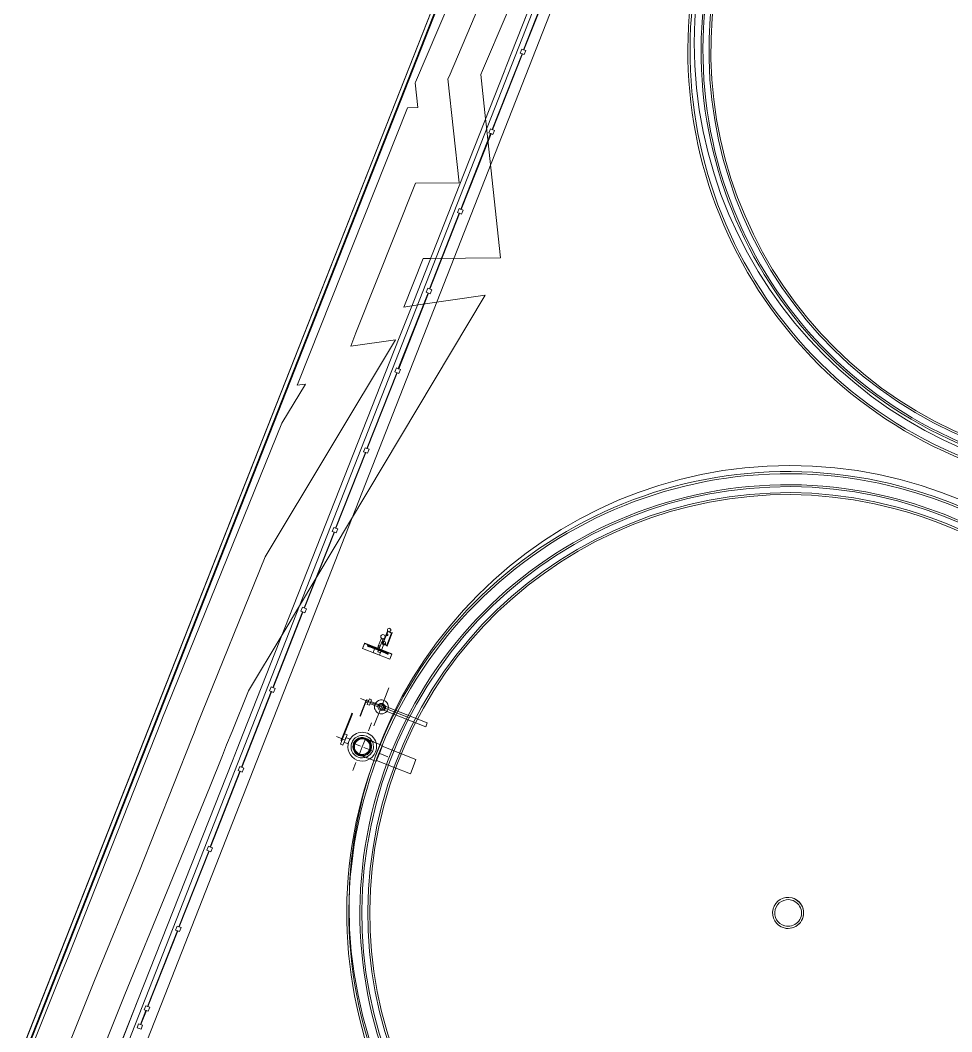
# Model space of a CAD drawing. Header units: metres. Extents: x -207 to 246, y -187 to 169.
# Drawn here: x -46.88 to -36, y -17.58 to -5.77 of the extents above; entities that cross this region are included whole.
import ezdxf

# ---------------------------------------------------------------- set-up
doc = ezdxf.new("R2010")
doc.units = ezdxf.units.M
doc.linetypes.add('Dash', pattern=[0.006, 0.003, -0.003])
for name, color, linetype, lineweight in [('A-GLAZ-CWMG', 7, 'Continuous', 9), ('C-TOPO', 7, 'Continuous', 9), ('C-TOPO-MAJR', 7, 'Continuous', 35), ('C-TOPO-MINR', 7, 'Continuous', 9), ('CERCO INTERIOR', 7, 'Continuous', 9), ('EQUIPOS PIS', 7, 'Continuous', 9), ('P-SANR-FIXT', 7, 'Continuous', 9), ('P-SANR-FIXT-HDLN', 7, 'Dash', 9), ('solera', 7, 'Continuous', 35)]:
    doc.layers.add(name, color=color, linetype=linetype, lineweight=lineweight)
doc.layers.add('PR10-ARQ-PL-001-Emplazamiento-C-1_dwg', color=7, linetype='Continuous', lineweight=9, true_color=0x767676)

# ---------------------------------------------------------------- blocks, each defined once
blk = doc.blocks.new('M_Estanque-Terraza - M_Estanque-Terraza-2331352-PLANTA SUPERFICIES')
at = {"layer": 'P-SANR-FIXT'}
for radius, start, end in [(5.152, 0, 180), (5.152, 0, 180), (5.127, 360, 180), (5.127, 360, 180), (4.998, 360, 180), (4.976, 360, 180), (4.906, 0, 180), (4.883, 0, 180), (0.181, 360, 180), (0.181, 0, 180), (0.156, 0, 180), (0.156, 0, 180), (4.906, 180, 0), (4.883, 180, 0), (5.152, 223.8638, 0), (5.152, 223.8638, 0), (5.127, 223.8805, 0), (5.127, 223.8805, 0), (4.998, 223.9693, 0), (4.976, 223.9856, 360), (0.181, 180, 360), (0.181, 180, 0), (0.156, 180, 0), (0.156, 180, 0)]:
    blk.add_arc((0, 0), radius, start, end, dxfattribs=at)
blk = doc.blocks.new('Circular Mullion - 5mm-2127248-PLANTA SUPERFICIES')
at = {"layer": 'A-GLAZ-CWMG'}
for p, q in [((-107.648, -45.397), (-107.997, -46.28)), ((-107.646, -45.398), (-107.995, -46.281)), ((-107.995, -46.281), (-107.646, -45.398)), ((-107.993, -46.282), (-107.643, -45.399)), ((-107.646, -45.398), (-107.648, -45.397)), ((-107.643, -45.399), (-107.646, -45.398)), ((-107.997, -46.28), (-107.995, -46.281)), ((-107.995, -46.281), (-107.993, -46.282))]:
    blk.add_line(p, q, dxfattribs=at)
blk = doc.blocks.new('Circular Mullion - 5mm-2146325-PLANTA SUPERFICIES')
at = {"layer": 'A-GLAZ-CWMG'}
for p, q in [((-45.412, -17.328), (-45.477, -17.492)), ((-45.474, -17.493), (-45.41, -17.329)), ((-45.41, -17.329), (-45.474, -17.493)), ((-45.472, -17.494), (-45.407, -17.33)), ((-45.41, -17.329), (-45.412, -17.328)), ((-45.407, -17.33), (-45.41, -17.329)), ((-45.477, -17.492), (-45.474, -17.493)), ((-45.474, -17.493), (-45.472, -17.494))]:
    blk.add_line(p, q, dxfattribs=at)
blk = doc.blocks.new('Rectangular Mullion - 50 x 50 mm-2128568-PLANTA SUPERFICIES')
at = {"layer": 'A-GLAZ-CWMG'}
for p, q in [((0.025, 0.025), (-0.025, 0.025)), ((-0.025, 0.025), (-0.025, -0.025)), ((0.025, -0.025), (0.025, 0.025)), ((-0.025, -0.025), (0.025, -0.025))]:
    blk.add_line(p, q, dxfattribs=at)
blk = doc.blocks.new('Rectangular Mullion - 50 x 50 mm-2128569-PLANTA SUPERFICIES')
at = {"layer": 'A-GLAZ-CWMG'}
for p, q in [((-0.025, -0.025), (-0.025, 0.025)), ((-0.025, 0.025), (0.025, 0.025)), ((0.025, 0.025), (0.025, -0.025)), ((0.025, -0.025), (-0.025, -0.025))]:
    blk.add_line(p, q, dxfattribs=at)
blk = doc.blocks.new('Quad Corner Mullion - 50x50 mm-2128572-PLANTA SUPERFICIES')
at = {"layer": 'A-GLAZ-CWMG'}
for p, q in [((0.025, 0.025), (-0.025, 0.025)), ((-0.025, 0.025), (-0.025, -0.025)), ((0.025, -0.025), (0.025, 0.025)), ((-0.025, -0.025), (0.025, -0.025))]:
    blk.add_line(p, q, dxfattribs=at)
blk = doc.blocks.new('Quad Corner Mullion - 50x50 mm-2128573-PLANTA SUPERFICIES')
at = {"layer": 'A-GLAZ-CWMG'}
for p, q in [((-0.025, -0.025), (-0.025, 0.025)), ((-0.025, 0.025), (0.025, 0.025)), ((0.025, 0.025), (0.025, -0.025)), ((0.025, -0.025), (-0.025, -0.025))]:
    blk.add_line(p, q, dxfattribs=at)
blk = doc.blocks.new('M_Tuberia Alimentación-01 - M_Tuberia Alimentación-01-2152466-PLANTA SUPERFICIES')
at = {"layer": 'P-SANR-FIXT'}
for p, q in [((-0.248, 0.32), (-0.255, 0.32)), ((-0.255, 0.32), (-0.255, 0.296)), ((-0.255, 0.012), (-0.255, 0.317)), ((-0.248, 0.317), (-0.255, 0.317)), ((-0.255, 0.296), (-0.255, -0.02)), ((-0.248, 0.296), (-0.248, 0.32)), ((-0.248, 0.317), (-0.248, 0.012)), ((-0.248, -0.02), (-0.248, 0.296)), ((-0.255, 0.012), (-0.255, -0.025)), ((-0.255, 0.012), (-0.248, 0.012)), ((-0.216, 0.065), (-0.248, 0.065)), ((-0.248, 0), (-0.248, 0.065)), ((-0.248, -0.025), (-0.248, 0.012)), ((-0.248, -0.065), (-0.248, 0)), ((-0.216, 0.065), (-0.216, 0)), ((-0.168, 0.03), (-0.216, 0.03)), ((-0.216, 0), (-0.216, 0.03)), ((-0.216, 0), (-0.216, -0.065)), ((-0.168, 0.03), (-0.168, 0)), ((-0.168, 0), (-0.168, -0.03)), ((0.215, 0.1), (0.106, 0.1)), ((0.215, 0), (0.215, 0.1)), ((0.639, 0.09), (0.215, 0.09)), ((0.215, 0), (0.215, 0.09)), ((0.215, -0.1), (0.215, 0)), ((0.215, -0.09), (0.215, 0)), ((0.639, 0.09), (0.639, 0)), ((0.639, 0), (0.639, -0.09)), ((-0.255, -0.02), (-0.248, -0.02)), ((-0.255, -0.025), (-0.248, -0.025)), ((-0.248, -0.065), (-0.216, -0.065)), ((-0.216, -0.03), (-0.216, 0)), ((-0.216, -0.03), (-0.168, -0.03)), ((0.106, -0.1), (0.215, -0.1)), ((0.215, -0.09), (0.639, -0.09))]:
    blk.add_line(p, q, dxfattribs=at)
at = {"layer": 'P-SANR-FIXT', "flags": 128}
for points in [[(0.106, 0.1), (0.102, 0.1), (0.097, 0.1), (0.093, 0.1), (0.089, 0.1), (0.085, 0.1), (0.081, 0.1), (0.077, 0.1), (0.073, 0.1), (0.069, 0.1), (0.065, 0.1), (0.061, 0.1), (0.057, 0.1), (0.053, 0.1), (0.05, 0.1), (0.046, 0.1), (0.043, 0.1), (0.039, 0.1), (0.036, 0.1), (0.033, 0.1), (0.03, 0.1), (0.027, 0.1), (0.024, 0.1), (0.022, 0.1), (0.019, 0.1), (0.017, 0.1), (0.015, 0.1), (0.012, 0.1), (0.011, 0.1), (0.009, 0.1), (0.007, 0.1), (0.006, 0.1), (0.004, 0.1), (0.003, 0.1), (0.002, 0.1), (0.002, 0.1), (0.001, 0.1), (0, 0.1), (0, 0.1), (0, 0.1)], [(0, -0.1), (0, -0.1), (0, -0.1), (0.001, -0.1), (0.001, -0.1), (0.002, -0.1), (0.003, -0.1), (0.004, -0.1), (0.005, -0.1), (0.007, -0.1), (0.008, -0.1), (0.01, -0.1), (0.012, -0.1), (0.014, -0.1), (0.016, -0.1), (0.018, -0.1), (0.021, -0.1), (0.024, -0.1), (0.026, -0.1), (0.029, -0.1), (0.032, -0.1), (0.035, -0.1), (0.038, -0.1), (0.042, -0.1), (0.045, -0.1), (0.049, -0.1), (0.052, -0.1), (0.056, -0.1), (0.06, -0.1), (0.064, -0.1), (0.068, -0.1), (0.071, -0.1), (0.076, -0.1), (0.08, -0.1), (0.084, -0.1), (0.088, -0.1), (0.092, -0.1), (0.096, -0.1), (0.101, -0.1), (0.105, -0.1), (0.106, -0.1)]]:
    blk.add_lwpolyline(points, dxfattribs=at)
at = {"layer": 'P-SANR-FIXT'}
for radius, start, end in [(0.168, 360, 180), (0.168, 360, 180), (0.168, 360, 180), (0.168, 360, 180), (0.168, 360, 180), (0.168, 360, 180), (0.131, 0, 180), (0.131, 360, 180), (0.131, 360, 180), (0.131, 360, 180), (0.168, 180, 360), (0.168, 180, 360), (0.168, 180, 360), (0.168, 180, 360), (0.168, 180, 360), (0.168, 180, 360), (0.131, 180, 0), (0.131, 180, 360), (0.131, 180, 360), (0.131, 180, 360), (0.109, 360, 180), (0.109, 360, 180), (0.109, 360, 180), (0.109, 360, 180), (0.109, 180, 360), (0.109, 180, 360), (0.109, 180, 360), (0.109, 180, 360), (0.1, 0, 180), (0.1, 180, 0), (0.091, 0, 180), (0.091, 0, 180), (0.091, 0, 180), (0.091, 0, 180), (0.091, 180, 0), (0.091, 180, 0), (0.091, 180, 0), (0.091, 180, 0)]:
    blk.add_arc((0, 0), radius, start, end, dxfattribs=at)
at = {"layer": 'P-SANR-FIXT-HDLN'}
for p, q in [((0, 0), (0, 0.301)), ((-0.322, 0), (0, 0)), ((0.322, 0), (0, 0)), ((0, 0), (0, -0.301))]:
    blk.add_line(p, q, dxfattribs=at)
blk = doc.blocks.new('M_Tuberia Alimentación-02 - M_Tuberia Alimentación-02-2167664-PLANTA SUPERFICIES')
at = {"layer": 'P-SANR-FIXT'}
for p, q in [((0, 0), (0, 0.239)), ((-0.262, 0), (0.341, 0)), ((-0.19, 0.014), (-0.193, 0.014)), ((-0.193, 0.014), (-0.193, 0)), ((-0.193, 0.006), (-0.193, -0.183)), ((-0.19, 0.006), (-0.193, 0.006)), ((-0.19, 0), (-0.19, 0.014)), ((-0.165, 0.014), (-0.19, 0.014)), ((-0.19, 0.014), (-0.19, 0)), ((-0.19, -0.183), (-0.19, 0.006)), ((-0.19, 0), (-0.19, -0.014)), ((-0.138, 0.034), (-0.165, 0.034)), ((-0.165, 0), (-0.165, 0.034)), ((-0.165, 0), (-0.165, 0.014)), ((-0.165, -0.014), (-0.165, 0)), ((-0.165, -0.034), (-0.165, 0)), ((-0.138, 0), (-0.138, 0.034)), ((-0.041, 0.014), (-0.138, 0.014)), ((-0.138, 0), (-0.138, 0.014)), ((-0.138, -0.034), (-0.138, 0)), ((-0.138, -0.014), (-0.138, 0)), ((-0.041, 0), (-0.041, 0.014)), ((-0.041, -0.014), (-0.041, 0)), ((0, 0), (0, -0.239)), ((0.047, 0.026), (0.042, 0.026)), ((0.047, 0), (0.047, 0.026)), ((0.566, 0.025), (0.047, 0.025)), ((0.047, 0), (0.047, 0.025)), ((0.047, -0.026), (0.047, 0)), ((0.047, -0.025), (0.047, 0)), ((0.566, 0), (0.566, 0.025)), ((0.566, -0.025), (0.566, 0)), ((-0.193, -0.186), (-0.193, 0)), ((-0.19, 0), (-0.193, 0)), ((-0.19, 0), (-0.19, -0.186)), ((-0.19, -0.014), (-0.165, -0.014)), ((-0.165, -0.034), (-0.138, -0.034)), ((-0.138, -0.014), (-0.041, -0.014)), ((0.042, -0.026), (0.047, -0.026)), ((0.047, -0.025), (0.566, -0.025)), ((-0.193, -0.183), (-0.193, -0.19)), ((-0.19, -0.183), (-0.193, -0.183)), ((-0.193, -0.186), (-0.193, -0.19)), ((-0.193, -0.19), (-0.19, -0.19)), ((-0.19, -0.19), (-0.19, -0.183)), ((-0.19, -0.19), (-0.19, -0.186))]:
    blk.add_line(p, q, dxfattribs=at)
at = {"layer": 'P-SANR-FIXT', "flags": 128}
for points in [[(0.042, 0.026), (0.04, 0.026), (0.039, 0.026), (0.037, 0.026), (0.035, 0.026), (0.034, 0.026), (0.032, 0.026), (0.03, 0.026), (0.029, 0.026), (0.027, 0.026), (0.026, 0.026), (0.024, 0.026), (0.023, 0.026), (0.021, 0.026), (0.02, 0.026), (0.018, 0.026), (0.017, 0.026), (0.016, 0.026), (0.014, 0.026), (0.013, 0.026), (0.012, 0.026), (0.011, 0.026), (0.01, 0.026), (0.009, 0.026), (0.008, 0.026), (0.007, 0.026), (0.006, 0.026), (0.005, 0.026), (0.004, 0.026), (0.004, 0.026), (0.003, 0.026), (0.002, 0.026), (0.002, 0.026), (0.001, 0.026), (0.001, 0.026), (0.001, 0.026), (0, 0.026), (0, 0.026), (0, 0.026), (0, 0.026)], [(0, -0.026), (0, -0.026), (0, -0.026), (0, -0.026), (0.001, -0.026), (0.001, -0.026), (0.001, -0.026), (0.002, -0.026), (0.002, -0.026), (0.003, -0.026), (0.003, -0.026), (0.004, -0.026), (0.005, -0.026), (0.006, -0.026), (0.006, -0.026), (0.007, -0.026), (0.008, -0.026), (0.009, -0.026), (0.01, -0.026), (0.012, -0.026), (0.013, -0.026), (0.014, -0.026), (0.015, -0.026), (0.017, -0.026), (0.018, -0.026), (0.019, -0.026), (0.021, -0.026), (0.022, -0.026), (0.024, -0.026), (0.025, -0.026), (0.027, -0.026), (0.028, -0.026), (0.03, -0.026), (0.032, -0.026), (0.033, -0.026), (0.035, -0.026), (0.037, -0.026), (0.038, -0.026), (0.04, -0.026), (0.042, -0.026), (0.042, -0.026)]]:
    blk.add_lwpolyline(points, dxfattribs=at)
at = {"layer": 'P-SANR-FIXT'}
for radius, start, end in [(0.0814, 360, 180), (0.0814, 360, 180), (0.0814, 360, 180), (0.0814, 360, 180), (0.0814, 180, 360), (0.0814, 180, 360), (0.0814, 180, 360), (0.0814, 180, 360), (0.0411, 0, 180), (0.0411, 360, 180), (0.0411, 360, 180), (0.0411, 360, 180), (0.0411, 360, 180), (0.0411, 360, 180), (0.0411, 180, 0), (0.0411, 180, 360), (0.0411, 180, 360), (0.0411, 180, 360), (0.0411, 180, 360), (0.0411, 180, 360), (0.0264, 0, 180), (0.025, 0, 180), (0.025, 360, 180), (0.025, 180, 0), (0.025, 180, 360), (0.0264, 180, 360)]:
    blk.add_arc((0, 0), radius, start, end, dxfattribs=at)
blk = doc.blocks.new('M_Tuberia Control-01 - M_Tuberia Control-01-2163993-PLANTA SUPERFICIES')
at = {"layer": 'P-SANR-FIXT'}
for p, q in [((0.153, 0.171), (0.148, 0.171)), ((0.148, 0.171), (0.214, 0.171)), ((0.148, 0.171), (0.148, -0.171)), ((0.148, 0.171), (0.148, -0.171)), ((0.214, 0.171), (0.153, 0.171)), ((0.153, 0.171), (0.153, -0.171)), ((0.153, 0.171), (0.153, -0.171)), ((0.157, 0.122), (0.157, -0.123)), ((0.167, -0.123), (0.167, 0.122)), ((0.214, -0.171), (0.214, 0.171)), ((0.214, 0.171), (0.214, -0.171)), ((0.084, 0.084), (-0.084, 0.084)), ((-0.084, 0.084), (0.084, 0.084)), ((-0.084, 0.084), (-0.084, 0.078)), ((-0.084, 0.084), (-0.084, 0.078)), ((0.084, 0.078), (-0.084, 0.078)), ((-0.084, 0.078), (0.084, 0.078)), ((-0.079, 0.078), (0.079, 0.078)), ((0.079, 0.078), (-0.079, 0.078)), ((-0.079, 0.025), (-0.079, 0.078)), ((-0.079, 0.078), (-0.079, 0.025)), ((-0.079, 0.025), (0.079, 0.025)), ((0.079, 0.025), (-0.079, 0.025)), ((-0.077, 0.078), (-0.077, 0.029)), ((-0.077, 0.029), (-0.077, 0.078)), ((0.077, 0.078), (-0.077, 0.078)), ((-0.077, 0.078), (0.077, 0.078)), ((-0.077, 0.029), (0.077, 0.029)), ((0.077, 0.029), (-0.077, 0.029)), ((0.124, 0.01), (0.023, 0.01)), ((0.124, 0.01), (0.023, 0.01)), ((0.184, 0.042), (0.065, 0.042)), ((0.065, 0.042), (0.184, 0.042)), ((0.065, 0.042), (0.065, 0.01)), ((0.065, 0.042), (0.065, 0.01)), ((0.184, 0.01), (0.065, 0.01)), ((0.065, 0.01), (0.184, 0.01)), ((0.077, 0.029), (0.077, 0.078)), ((0.077, 0.029), (0.077, 0.078)), ((0.079, 0.078), (0.079, 0.025)), ((0.079, 0.078), (0.079, 0.025)), ((0.084, 0.078), (0.084, 0.084)), ((0.084, 0.084), (0.084, 0.078)), ((0.148, 0.011), (0.124, 0.011)), ((0.124, 0.011), (0.124, 0.01)), ((0.214, 0.042), (0.148, 0.042)), ((0.148, 0.042), (0.214, 0.042)), ((0.148, 0.042), (0.148, -0.04)), ((0.148, 0.042), (0.148, -0.04)), ((0.148, 0.001), (0.148, 0.011)), ((0.148, -0.009), (0.148, 0.001)), ((0.157, 0.099), (0.157, -0.099)), ((0.168, -0.099), (0.168, 0.099)), ((0.184, 0.01), (0.184, 0.042)), ((0.184, 0.042), (0.184, 0.01)), ((0.214, -0.04), (0.214, 0.042)), ((0.214, 0.042), (0.214, -0.04)), ((0.023, -0.01), (0.124, -0.01)), ((0.023, -0.01), (0.124, -0.01)), ((0.129, -0.009), (0.148, -0.009)), ((0.214, -0.04), (0.148, -0.04)), ((0.148, -0.04), (0.214, -0.04)), ((0.214, -0.171), (0.148, -0.171)), ((0.148, -0.171), (0.153, -0.171)), ((0.153, -0.171), (0.214, -0.171))]:
    blk.add_line(p, q, dxfattribs=at)
at = {"layer": 'P-SANR-FIXT', "flags": 128}
for points in [[(0.157, 0.124), (0.157, 0.124), (0.157, 0.124), (0.157, 0.124), (0.157, 0.124), (0.157, 0.124), (0.157, 0.123), (0.157, 0.123), (0.157, 0.123), (0.157, 0.122), (0.157, 0.122), (0.157, 0.122), (0.157, 0.121), (0.157, 0.121), (0.157, 0.12), (0.157, 0.12), (0.157, 0.119), (0.157, 0.118), (0.157, 0.118), (0.157, 0.117), (0.157, 0.116), (0.157, 0.116), (0.157, 0.115), (0.157, 0.114), (0.157, 0.113), (0.157, 0.113), (0.157, 0.112), (0.157, 0.111), (0.157, 0.11), (0.157, 0.109), (0.157, 0.108), (0.157, 0.107), (0.157, 0.106), (0.157, 0.105), (0.157, 0.104), (0.157, 0.103), (0.157, 0.102), (0.157, 0.101), (0.157, 0.1), (0.157, 0.099), (0.157, 0.099)], [(0.168, 0.099), (0.168, 0.1), (0.168, 0.101), (0.168, 0.102), (0.168, 0.103), (0.168, 0.104), (0.168, 0.105), (0.168, 0.106), (0.168, 0.107), (0.168, 0.108), (0.168, 0.109), (0.168, 0.11), (0.168, 0.111), (0.168, 0.111), (0.168, 0.112), (0.168, 0.113), (0.168, 0.114), (0.168, 0.115), (0.168, 0.115), (0.168, 0.116), (0.168, 0.117), (0.168, 0.118), (0.168, 0.118), (0.168, 0.119), (0.168, 0.119), (0.168, 0.12), (0.168, 0.121), (0.168, 0.121), (0.168, 0.122), (0.168, 0.122), (0.168, 0.122), (0.168, 0.123), (0.168, 0.123), (0.168, 0.123), (0.168, 0.123), (0.168, 0.124), (0.168, 0.124), (0.168, 0.124), (0.168, 0.124), (0.168, 0.124)], [(0.157, -0.099), (0.157, -0.1), (0.157, -0.101), (0.157, -0.102), (0.157, -0.103), (0.157, -0.104), (0.157, -0.105), (0.157, -0.106), (0.157, -0.107), (0.157, -0.108), (0.157, -0.109), (0.157, -0.11), (0.157, -0.111), (0.157, -0.112), (0.157, -0.113), (0.157, -0.113), (0.157, -0.114), (0.157, -0.115), (0.157, -0.116), (0.157, -0.116), (0.157, -0.117), (0.157, -0.118), (0.157, -0.119), (0.157, -0.119), (0.157, -0.12), (0.157, -0.12), (0.157, -0.121), (0.157, -0.121), (0.157, -0.122), (0.157, -0.122), (0.157, -0.123), (0.157, -0.123), (0.157, -0.123), (0.157, -0.123), (0.157, -0.124), (0.157, -0.124), (0.157, -0.124), (0.157, -0.124), (0.157, -0.124), (0.157, -0.124)], [(0.168, -0.124), (0.168, -0.124), (0.168, -0.124), (0.168, -0.124), (0.168, -0.124), (0.168, -0.124), (0.168, -0.124), (0.168, -0.123), (0.168, -0.123), (0.168, -0.123), (0.168, -0.122), (0.168, -0.122), (0.168, -0.121), (0.168, -0.121), (0.168, -0.12), (0.168, -0.12), (0.168, -0.119), (0.168, -0.119), (0.168, -0.118), (0.168, -0.117), (0.168, -0.117), (0.168, -0.116), (0.168, -0.115), (0.168, -0.114), (0.168, -0.114), (0.168, -0.113), (0.168, -0.112), (0.168, -0.111), (0.168, -0.11), (0.168, -0.109), (0.168, -0.108), (0.168, -0.107), (0.168, -0.106), (0.168, -0.105), (0.168, -0.105), (0.168, -0.104), (0.168, -0.103), (0.168, -0.102), (0.168, -0.101), (0.168, -0.1), (0.168, -0.099)]]:
    blk.add_lwpolyline(points, dxfattribs=at)
at = {"layer": 'P-SANR-FIXT'}
for centre, radius, start, end in [((0.163, 0.124), 0.00518, 90, 270), ((0.163, 0.124), 0.00518, 270, 90), ((-0.099, 0.038), 0.02, 360, 180), ((-0.099, 0.038), 0.02, 0, 180), ((-0.099, 0.038), 0.02, 180, 360), ((-0.099, 0.038), 0.02, 180, 360), ((-0.039, 0.038), 0.0075, 0, 180), ((-0.039, 0.038), 0.0075, 0, 180), ((-0.039, 0.038), 0.0075, 180, 360), ((-0.039, 0.038), 0.0075, 180, 0), ((0, 0), 0.025, 0, 180), ((0, 0), 0.025, 0, 180), ((0, 0), 0.025, 180, 360), ((0, 0), 0.025, 180, 0), ((0.065, 0.038), 0.02, 0, 180), ((0.065, 0.038), 0.02, 0, 180), ((0.065, 0.038), 0.02, 180, 360), ((0.065, 0.038), 0.02, 180, 0), ((0.124, 0), 0.01, 0, 180), ((0.124, 0), 0.01, 0, 180), ((0.124, 0), 0.01, 180, 360), ((0.124, 0), 0.01, 180, 0), ((0.163, -0.124), 0.00518, 90, 270), ((0.163, -0.124), 0.00518, 270, 90)]:
    blk.add_arc(centre, radius, start, end, dxfattribs=at)
for points, knots in [([(0.163, 0.119), (0.162, 0.119), (0.162, 0.119), (0.161, 0.119), (0.161, 0.119), (0.16, 0.119), (0.16, 0.12), (0.159, 0.12), (0.159, 0.12), (0.159, 0.12), (0.159, 0.121), (0.158, 0.121), (0.158, 0.121), (0.158, 0.121), (0.158, 0.121), (0.158, 0.122), (0.158, 0.122), (0.158, 0.122), (0.158, 0.122), (0.158, 0.122), (0.158, 0.122), (0.158, 0.122), (0.158, 0.123), (0.158, 0.122), (0.158, 0.122), (0.158, 0.122), (0.158, 0.122), (0.158, 0.122), (0.158, 0.122), (0.158, 0.122), (0.158, 0.121), (0.158, 0.121), (0.158, 0.121), (0.158, 0.121), (0.159, 0.121), (0.159, 0.12), (0.159, 0.12), (0.159, 0.12), (0.16, 0.12), (0.16, 0.119), (0.161, 0.119), (0.161, 0.119), (0.162, 0.119), (0.162, 0.119), (0.163, 0.119)], [0, 0, 0, 0, 0.055556, 0.083333, 0.111111, 0.138889, 0.166667, 0.194444, 0.222222, 0.25, 0.277778, 0.305556, 0.319444, 0.333333, 0.347222, 0.361111, 0.388889, 0.416667, 0.430556, 0.444444, 0.458333, 0.472222, 0.5, 0.527778, 0.541667, 0.555556, 0.569444, 0.583333, 0.611111, 0.638889, 0.652778, 0.666667, 0.680556, 0.694444, 0.722222, 0.75, 0.777778, 0.805556, 0.833333, 0.861111, 0.888889, 0.916667, 0.944444, 1, 1, 1, 1]), ([(0.163, 0.119), (0.163, 0.119), (0.163, 0.119), (0.164, 0.119), (0.164, 0.119), (0.165, 0.119), (0.165, 0.12), (0.166, 0.12), (0.166, 0.12), (0.166, 0.12), (0.166, 0.121), (0.167, 0.121), (0.167, 0.121), (0.167, 0.121), (0.167, 0.121), (0.167, 0.122), (0.167, 0.122), (0.167, 0.122), (0.167, 0.122), (0.167, 0.122), (0.167, 0.122), (0.167, 0.122), (0.167, 0.123), (0.167, 0.122), (0.167, 0.122), (0.167, 0.122), (0.167, 0.122), (0.167, 0.122), (0.167, 0.122), (0.167, 0.122), (0.167, 0.121), (0.167, 0.121), (0.167, 0.121), (0.167, 0.121), (0.166, 0.121), (0.166, 0.12), (0.166, 0.12), (0.166, 0.12), (0.165, 0.12), (0.165, 0.119), (0.164, 0.119), (0.164, 0.119), (0.163, 0.119), (0.163, 0.119), (0.163, 0.119)], [0, 0, 0, 0, 0.055556, 0.083333, 0.111111, 0.138889, 0.166667, 0.194444, 0.222222, 0.25, 0.277778, 0.305556, 0.319444, 0.333333, 0.347222, 0.361111, 0.388889, 0.416667, 0.430556, 0.444444, 0.458333, 0.472222, 0.5, 0.527778, 0.541667, 0.555556, 0.569444, 0.583333, 0.611111, 0.638889, 0.652778, 0.666667, 0.680556, 0.694444, 0.722222, 0.75, 0.777778, 0.805556, 0.833333, 0.861111, 0.888889, 0.916667, 0.944444, 1, 1, 1, 1]), ([(0.025, 0), (0.025, 0.001), (0.025, 0.002), (0.025, 0.005), (0.024, 0.007), (0.023, 0.009), (0.023, 0.009), (0.023, 0.01), (0.023, 0.01), (0.023, 0.01), (0.023, 0.01)], [0, 0, 0, 0, 0.142857, 0.285714, 0.571429, 0.678571, 0.785714, 0.839286, 0.892857, 1, 1, 1, 1]), ([(0.023, 0.01), (0.023, 0.01), (0.023, 0.01), (0.023, 0.009), (0.024, 0.007), (0.025, 0.003), (0.025, 0.001), (0.025, 0)], [0, 0, 0, 0, 0.142857, 0.285714, 0.571429, 0.785714, 1, 1, 1, 1]), ([(0.025, 0), (0.025, 0.001), (0.025, 0.002), (0.025, 0.005), (0.024, 0.007), (0.023, 0.009), (0.023, 0.009), (0.023, 0.01), (0.023, 0.01), (0.023, 0.01), (0.023, 0.01)], [0, 0, 0, 0, 0.142857, 0.285714, 0.571429, 0.678571, 0.785714, 0.839286, 0.892857, 1, 1, 1, 1]), ([(0.023, 0.01), (0.023, 0.01), (0.023, 0.01), (0.023, 0.009), (0.024, 0.007), (0.025, 0.003), (0.025, 0.001), (0.025, 0)], [0, 0, 0, 0, 0.142857, 0.285714, 0.571429, 0.785714, 1, 1, 1, 1]), ([(0.025, 0), (0.025, -0.001), (0.025, -0.002), (0.025, -0.005), (0.024, -0.007), (0.023, -0.009), (0.023, -0.009), (0.023, -0.01), (0.023, -0.01), (0.023, -0.01), (0.023, -0.01)], [0, 0, 0, 0, 0.142857, 0.285714, 0.571429, 0.678571, 0.785714, 0.839286, 0.892857, 1, 1, 1, 1]), ([(0.023, -0.01), (0.023, -0.01), (0.023, -0.01), (0.023, -0.009), (0.024, -0.007), (0.025, -0.003), (0.025, -0.001), (0.025, 0)], [0, 0, 0, 0, 0.142857, 0.285714, 0.571429, 0.785714, 1, 1, 1, 1]), ([(0.025, 0), (0.025, -0.001), (0.025, -0.002), (0.025, -0.005), (0.024, -0.007), (0.023, -0.009), (0.023, -0.009), (0.023, -0.01), (0.023, -0.01), (0.023, -0.01), (0.023, -0.01)], [0, 0, 0, 0, 0.142857, 0.285714, 0.571429, 0.678571, 0.785714, 0.839286, 0.892857, 1, 1, 1, 1]), ([(0.023, -0.01), (0.023, -0.01), (0.023, -0.01), (0.023, -0.009), (0.024, -0.007), (0.025, -0.003), (0.025, -0.001), (0.025, 0)], [0, 0, 0, 0, 0.142857, 0.285714, 0.571429, 0.785714, 1, 1, 1, 1]), ([(0.114, 0), (0.114, 0), (0.114, 0.001), (0.115, 0.002), (0.115, 0.003), (0.115, 0.003), (0.115, 0.004), (0.115, 0.004), (0.116, 0.005), (0.116, 0.006), (0.116, 0.006), (0.117, 0.006), (0.117, 0.007), (0.117, 0.007), (0.118, 0.008), (0.119, 0.008), (0.119, 0.009), (0.12, 0.009), (0.121, 0.009), (0.122, 0.01), (0.124, 0.01), (0.124, 0.01)], [0, 0, 0, 0, 0.071429, 0.107143, 0.142857, 0.178571, 0.214286, 0.25, 0.285714, 0.321429, 0.357143, 0.392857, 0.428571, 0.464286, 0.5, 0.571429, 0.607143, 0.642857, 0.714286, 0.857143, 1, 1, 1, 1]), ([(0.124, 0.01), (0.124, 0.01), (0.122, 0.01), (0.121, 0.009), (0.12, 0.009), (0.119, 0.009), (0.119, 0.008), (0.118, 0.008), (0.118, 0.008), (0.117, 0.007), (0.117, 0.007), (0.117, 0.006), (0.116, 0.006), (0.116, 0.006), (0.116, 0.005), (0.115, 0.004), (0.115, 0.004), (0.115, 0.003), (0.115, 0.003), (0.115, 0.002), (0.114, 0.001), (0.114, 0), (0.114, 0)], [0, 0, 0, 0, 0.142857, 0.285714, 0.357143, 0.392857, 0.428571, 0.464286, 0.5, 0.535714, 0.571429, 0.607143, 0.642857, 0.678571, 0.714286, 0.75, 0.785714, 0.821429, 0.857143, 0.892857, 0.928571, 1, 1, 1, 1]), ([(0.114, 0), (0.114, 0), (0.114, 0.001), (0.115, 0.002), (0.115, 0.003), (0.115, 0.003), (0.115, 0.004), (0.115, 0.004), (0.116, 0.005), (0.116, 0.006), (0.116, 0.006), (0.117, 0.006), (0.117, 0.007), (0.117, 0.007), (0.118, 0.008), (0.119, 0.008), (0.119, 0.009), (0.12, 0.009), (0.121, 0.009), (0.122, 0.01), (0.124, 0.01), (0.124, 0.01)], [0, 0, 0, 0, 0.071429, 0.107143, 0.142857, 0.178571, 0.214286, 0.25, 0.285714, 0.321429, 0.357143, 0.392857, 0.428571, 0.464286, 0.5, 0.571429, 0.607143, 0.642857, 0.714286, 0.857143, 1, 1, 1, 1]), ([(0.124, 0.01), (0.124, 0.01), (0.122, 0.01), (0.121, 0.009), (0.12, 0.009), (0.119, 0.009), (0.119, 0.008), (0.118, 0.008), (0.118, 0.008), (0.117, 0.007), (0.117, 0.007), (0.117, 0.006), (0.116, 0.006), (0.116, 0.006), (0.116, 0.005), (0.115, 0.004), (0.115, 0.004), (0.115, 0.003), (0.115, 0.003), (0.115, 0.002), (0.114, 0.001), (0.114, 0), (0.114, 0)], [0, 0, 0, 0, 0.142857, 0.285714, 0.357143, 0.392857, 0.428571, 0.464286, 0.5, 0.535714, 0.571429, 0.607143, 0.642857, 0.678571, 0.714286, 0.75, 0.785714, 0.821429, 0.857143, 0.892857, 0.928571, 1, 1, 1, 1]), ([(0.134, 0.001), (0.134, 0.002), (0.134, 0.002), (0.134, 0.003), (0.134, 0.004), (0.133, 0.004), (0.133, 0.005), (0.133, 0.005), (0.133, 0.006), (0.133, 0.006), (0.132, 0.006), (0.132, 0.006), (0.132, 0.007), (0.131, 0.007), (0.131, 0.007), (0.131, 0.008), (0.131, 0.008), (0.13, 0.008), (0.13, 0.008), (0.13, 0.009), (0.129, 0.009), (0.129, 0.009), (0.129, 0.009), (0.129, 0.009), (0.129, 0.009), (0.128, 0.009), (0.128, 0.009), (0.128, 0.009), (0.127, 0.01), (0.127, 0.01), (0.127, 0.01), (0.126, 0.01), (0.125, 0.01), (0.125, 0.01), (0.124, 0.01)], [0, 0, 0, 0, 0.083333, 0.125, 0.166667, 0.208333, 0.25, 0.291667, 0.3125, 0.333333, 0.354167, 0.375, 0.416667, 0.458333, 0.479167, 0.5, 0.520833, 0.541667, 0.583333, 0.625, 0.645833, 0.65625, 0.666667, 0.677083, 0.6875, 0.708333, 0.75, 0.791667, 0.8125, 0.833333, 0.854167, 0.875, 0.916667, 1, 1, 1, 1]), ([(0.124, 0.01), (0.125, 0.01), (0.125, 0.01), (0.126, 0.01), (0.127, 0.01), (0.127, 0.01), (0.127, 0.01), (0.128, 0.009), (0.128, 0.009), (0.128, 0.009), (0.129, 0.009), (0.129, 0.009), (0.129, 0.009), (0.129, 0.009), (0.129, 0.009), (0.13, 0.009), (0.13, 0.008), (0.13, 0.008), (0.131, 0.008), (0.131, 0.008), (0.131, 0.007), (0.131, 0.007), (0.132, 0.007), (0.132, 0.006), (0.132, 0.006), (0.133, 0.006), (0.133, 0.006), (0.133, 0.005), (0.133, 0.005), (0.133, 0.004), (0.134, 0.004), (0.134, 0.003), (0.134, 0.002), (0.134, 0.002), (0.134, 0.001)], [0, 0, 0, 0, 0.083333, 0.125, 0.145833, 0.166667, 0.1875, 0.208333, 0.25, 0.291667, 0.3125, 0.322917, 0.333333, 0.34375, 0.354167, 0.375, 0.416667, 0.458333, 0.479167, 0.5, 0.520833, 0.541667, 0.583333, 0.625, 0.645833, 0.666667, 0.6875, 0.708333, 0.75, 0.791667, 0.833333, 0.875, 0.916667, 1, 1, 1, 1]), ([(0.134, 0), (0.134, -0.001), (0.134, -0.001), (0.134, -0.003), (0.134, -0.004), (0.133, -0.005), (0.132, -0.006), (0.132, -0.007), (0.131, -0.007), (0.131, -0.008), (0.131, -0.008), (0.131, -0.008), (0.13, -0.008), (0.13, -0.008), (0.13, -0.009), (0.129, -0.009), (0.129, -0.009), (0.129, -0.009), (0.129, -0.009), (0.129, -0.009), (0.129, -0.009), (0.129, -0.009), (0.129, -0.009), (0.129, -0.009), (0.13, -0.009), (0.13, -0.008), (0.13, -0.008), (0.131, -0.008), (0.131, -0.008), (0.131, -0.008), (0.131, -0.007), (0.132, -0.007), (0.132, -0.006), (0.133, -0.005), (0.134, -0.004), (0.134, -0.003), (0.134, -0.001), (0.134, -0.001), (0.134, 0)], [0, 0, 0, 0, 0.055556, 0.083333, 0.111111, 0.166667, 0.222222, 0.277778, 0.305556, 0.319444, 0.333333, 0.347222, 0.361111, 0.388889, 0.416667, 0.430556, 0.444444, 0.458333, 0.472222, 0.5, 0.527778, 0.541667, 0.555556, 0.569444, 0.583333, 0.611111, 0.638889, 0.652778, 0.666667, 0.680556, 0.694444, 0.722222, 0.777778, 0.833333, 0.888889, 0.916667, 0.944444, 1, 1, 1, 1]), ([(0.124, -0.01), (0.124, -0.01), (0.122, -0.01), (0.121, -0.009), (0.12, -0.009), (0.119, -0.009), (0.119, -0.008), (0.118, -0.008), (0.118, -0.008), (0.117, -0.007), (0.117, -0.007), (0.117, -0.006), (0.116, -0.006), (0.116, -0.006), (0.116, -0.005), (0.115, -0.004), (0.115, -0.004), (0.115, -0.003), (0.115, -0.003), (0.115, -0.002), (0.114, -0.001), (0.114, 0), (0.114, 0)], [0, 0, 0, 0, 0.142857, 0.285714, 0.357143, 0.392857, 0.428571, 0.464286, 0.5, 0.535714, 0.571429, 0.607143, 0.642857, 0.678571, 0.714286, 0.75, 0.785714, 0.821429, 0.857143, 0.892857, 0.928571, 1, 1, 1, 1]), ([(0.114, 0), (0.114, 0), (0.114, -0.001), (0.115, -0.002), (0.115, -0.003), (0.115, -0.003), (0.115, -0.004), (0.115, -0.004), (0.116, -0.005), (0.116, -0.006), (0.116, -0.006), (0.117, -0.006), (0.117, -0.007), (0.117, -0.007), (0.118, -0.008), (0.119, -0.008), (0.119, -0.009), (0.12, -0.009), (0.121, -0.009), (0.122, -0.01), (0.124, -0.01), (0.124, -0.01)], [0, 0, 0, 0, 0.071429, 0.107143, 0.142857, 0.178571, 0.214286, 0.25, 0.285714, 0.321429, 0.357143, 0.392857, 0.428571, 0.464286, 0.5, 0.571429, 0.607143, 0.642857, 0.714286, 0.857143, 1, 1, 1, 1]), ([(0.114, 0), (0.114, 0), (0.114, -0.001), (0.115, -0.002), (0.115, -0.003), (0.115, -0.003), (0.115, -0.004), (0.115, -0.004), (0.116, -0.005), (0.116, -0.006), (0.116, -0.006), (0.117, -0.006), (0.117, -0.007), (0.117, -0.007), (0.118, -0.008), (0.119, -0.008), (0.119, -0.009), (0.12, -0.009), (0.121, -0.009), (0.122, -0.01), (0.124, -0.01), (0.124, -0.01)], [0, 0, 0, 0, 0.071429, 0.107143, 0.142857, 0.178571, 0.214286, 0.25, 0.285714, 0.321429, 0.357143, 0.392857, 0.428571, 0.464286, 0.5, 0.571429, 0.607143, 0.642857, 0.714286, 0.857143, 1, 1, 1, 1]), ([(0.124, -0.01), (0.124, -0.01), (0.122, -0.01), (0.121, -0.009), (0.12, -0.009), (0.119, -0.009), (0.119, -0.008), (0.118, -0.008), (0.118, -0.008), (0.117, -0.007), (0.117, -0.007), (0.117, -0.006), (0.116, -0.006), (0.116, -0.006), (0.116, -0.005), (0.115, -0.004), (0.115, -0.004), (0.115, -0.003), (0.115, -0.003), (0.115, -0.002), (0.114, -0.001), (0.114, 0), (0.114, 0)], [0, 0, 0, 0, 0.142857, 0.285714, 0.357143, 0.392857, 0.428571, 0.464286, 0.5, 0.535714, 0.571429, 0.607143, 0.642857, 0.678571, 0.714286, 0.75, 0.785714, 0.821429, 0.857143, 0.892857, 0.928571, 1, 1, 1, 1]), ([(0.163, -0.119), (0.162, -0.119), (0.162, -0.119), (0.161, -0.119), (0.161, -0.119), (0.16, -0.12), (0.16, -0.12), (0.159, -0.12), (0.159, -0.12), (0.159, -0.121), (0.159, -0.121), (0.158, -0.121), (0.158, -0.121), (0.158, -0.121), (0.158, -0.122), (0.158, -0.122), (0.158, -0.122), (0.158, -0.122), (0.158, -0.123), (0.158, -0.123), (0.158, -0.123), (0.158, -0.123), (0.158, -0.123), (0.158, -0.123), (0.158, -0.123), (0.158, -0.123), (0.158, -0.123), (0.158, -0.122), (0.158, -0.122), (0.158, -0.122), (0.158, -0.122), (0.158, -0.121), (0.158, -0.121), (0.158, -0.121), (0.159, -0.121), (0.159, -0.121), (0.159, -0.12), (0.159, -0.12), (0.16, -0.12), (0.16, -0.12), (0.161, -0.119), (0.161, -0.119), (0.162, -0.119), (0.162, -0.119), (0.163, -0.119)], [0, 0, 0, 0, 0.055556, 0.083333, 0.111111, 0.138889, 0.166667, 0.194444, 0.222222, 0.25, 0.277778, 0.305556, 0.319444, 0.333333, 0.347222, 0.361111, 0.388889, 0.416667, 0.430556, 0.444444, 0.458333, 0.472222, 0.5, 0.527778, 0.541667, 0.555556, 0.569444, 0.583333, 0.611111, 0.638889, 0.652778, 0.666667, 0.680556, 0.694444, 0.722222, 0.75, 0.777778, 0.805556, 0.833333, 0.861111, 0.888889, 0.916667, 0.944444, 1, 1, 1, 1]), ([(0.163, -0.119), (0.163, -0.119), (0.163, -0.119), (0.164, -0.119), (0.164, -0.119), (0.165, -0.12), (0.165, -0.12), (0.166, -0.12), (0.166, -0.12), (0.166, -0.121), (0.166, -0.121), (0.167, -0.121), (0.167, -0.121), (0.167, -0.121), (0.167, -0.122), (0.167, -0.122), (0.167, -0.122), (0.167, -0.122), (0.167, -0.123), (0.167, -0.123), (0.167, -0.123), (0.167, -0.123), (0.167, -0.123), (0.167, -0.123), (0.167, -0.123), (0.167, -0.123), (0.167, -0.123), (0.167, -0.122), (0.167, -0.122), (0.167, -0.122), (0.167, -0.122), (0.167, -0.121), (0.167, -0.121), (0.167, -0.121), (0.166, -0.121), (0.166, -0.121), (0.166, -0.12), (0.166, -0.12), (0.165, -0.12), (0.165, -0.12), (0.164, -0.119), (0.164, -0.119), (0.163, -0.119), (0.163, -0.119), (0.163, -0.119)], [0, 0, 0, 0, 0.055556, 0.083333, 0.111111, 0.138889, 0.166667, 0.194444, 0.222222, 0.25, 0.277778, 0.305556, 0.319444, 0.333333, 0.347222, 0.361111, 0.388889, 0.416667, 0.430556, 0.444444, 0.458333, 0.472222, 0.5, 0.527778, 0.541667, 0.555556, 0.569444, 0.583333, 0.611111, 0.638889, 0.652778, 0.666667, 0.680556, 0.694444, 0.722222, 0.75, 0.777778, 0.805556, 0.833333, 0.861111, 0.888889, 0.916667, 0.944444, 1, 1, 1, 1])]:
    blk.add_open_spline(points, degree=3, knots=knots, dxfattribs=at)
for points in [[(0.134, 0), (0.134, 0), (0.134, 0.001), (0.134, 0.001), (0.134, 0.001)], [(0.134, 0.001), (0.134, 0.001), (0.134, 0.001), (0.134, 0), (0.134, 0)]]:
    blk.add_open_spline(points, degree=3, dxfattribs=at)
blk = doc.blocks.new('YADRAN_LASQUEMAS_ARQ_MO_002_TERRAZAS_rvt-1-PLANTA SUPERFICIES')
at = {"layer": 'A-GLAZ-CWMG', "lineweight": 9}
for p, rotation in [((-148.544, -51.754), 180.1291782009755), ((-148.544, -51.754), 180.1291782009755), ((-148.544, -51.754), 180.1291782009755), ((-148.544, -51.754), 180.1291782009755), ((-148.91, -52.685), 180.1291782009783), ((-148.91, -52.685), 180.1291782009783), ((-148.91, -52.685), 180.1291782009783), ((-148.91, -52.685), 180.1291782009783), ((-149.276, -53.616), 180.1291782009783), ((-149.276, -53.616), 180.1291782009783), ((-149.276, -53.616), 180.1291782009783), ((-149.276, -53.616), 180.1291782009783), ((-149.642, -54.546), 180.1291782009783), ((-149.642, -54.546), 180.1291782009755), ((-149.642, -54.546), 180.1291782009755), ((-149.642, -54.546), 180.1291782009755), ((-150.007, -55.477), 180.1291782009783), ((-150.007, -55.477), 180.1291782009783), ((-150.007, -55.477), 180.1291782009783), ((-150.007, -55.477), 180.1291782009783), ((-150.373, -56.408), 180.1291782009783), ((-150.373, -56.408), 180.1291782009783), ((-150.373, -56.408), 180.1291782009783), ((-150.373, -56.408), 180.1291782009783), ((-150.739, -57.338), 180.1291782009755), ((-150.739, -57.338), 180.1291782009755), ((-150.739, -57.338), 180.1291782009755), ((-150.739, -57.338), 180.1291782009755), ((-151.105, -58.269), 180.1291782009783), ((-151.105, -58.269), 180.1291782009783), ((-151.105, -58.269), 180.1291782009755), ((-151.105, -58.269), 180.1291782009755), ((-151.471, -59.2), 180.1291782009783), ((-151.471, -59.2), 180.1291782009755), ((-151.471, -59.2), 180.1291782009755), ((-151.471, -59.2), 180.1291782009755), ((-151.837, -60.13), 180.1291782009783), ((-151.837, -60.13), 180.1291782009783), ((-151.837, -60.13), 180.1291782009783), ((-151.837, -60.13), 180.1291782009755), ((-152.203, -61.061), 180.1291782009755), ((-152.203, -61.061), 180.1291782009755), ((-152.203, -61.061), 180.1291782009755), ((-152.203, -61.061), 180.1291782009783), ((-152.568, -61.992), 180.1291782009783), ((-152.568, -61.992), 180.1291782009783), ((-152.568, -61.992), 180.1291782009783), ((-152.568, -61.992), 180.1291782009783), ((-152.934, -62.922), 180.1291782009783), ((-152.934, -62.922), 180.1291782009783), ((-152.934, -62.922), 180.1291782009783), ((-152.934, -62.922), 180.1291782009783)]:
    blk.add_blockref('Circular Mullion - 5mm-2127248-PLANTA SUPERFICIES', p, dxfattribs=dict(at, rotation=rotation))
at = {"layer": 'A-GLAZ-CWMG', "lineweight": 9, "extrusion": (0, 0, -1), "rotation": 291.4608217990221}
for name, p in [('Rectangular Mullion - 50 x 50 mm-2128568-PLANTA SUPERFICIES', (41.01, -6.137)), ('Rectangular Mullion - 50 x 50 mm-2128569-PLANTA SUPERFICIES', (41.01, -6.137)), ('Rectangular Mullion - 50 x 50 mm-2128568-PLANTA SUPERFICIES', (41.376, -7.068)), ('Rectangular Mullion - 50 x 50 mm-2128569-PLANTA SUPERFICIES', (41.376, -7.068)), ('Rectangular Mullion - 50 x 50 mm-2128568-PLANTA SUPERFICIES', (41.742, -7.999)), ('Rectangular Mullion - 50 x 50 mm-2128569-PLANTA SUPERFICIES', (41.742, -7.999)), ('Rectangular Mullion - 50 x 50 mm-2128568-PLANTA SUPERFICIES', (42.108, -8.929)), ('Rectangular Mullion - 50 x 50 mm-2128569-PLANTA SUPERFICIES', (42.108, -8.929)), ('Rectangular Mullion - 50 x 50 mm-2128568-PLANTA SUPERFICIES', (42.474, -9.86)), ('Rectangular Mullion - 50 x 50 mm-2128569-PLANTA SUPERFICIES', (42.474, -9.86)), ('Rectangular Mullion - 50 x 50 mm-2128568-PLANTA SUPERFICIES', (42.84, -10.791)), ('Rectangular Mullion - 50 x 50 mm-2128569-PLANTA SUPERFICIES', (42.84, -10.791)), ('Rectangular Mullion - 50 x 50 mm-2128568-PLANTA SUPERFICIES', (43.205, -11.721)), ('Rectangular Mullion - 50 x 50 mm-2128569-PLANTA SUPERFICIES', (43.205, -11.721)), ('Rectangular Mullion - 50 x 50 mm-2128568-PLANTA SUPERFICIES', (43.571, -12.652)), ('Rectangular Mullion - 50 x 50 mm-2128569-PLANTA SUPERFICIES', (43.571, -12.652)), ('Rectangular Mullion - 50 x 50 mm-2128568-PLANTA SUPERFICIES', (43.937, -13.583)), ('Rectangular Mullion - 50 x 50 mm-2128569-PLANTA SUPERFICIES', (43.937, -13.583)), ('Rectangular Mullion - 50 x 50 mm-2128568-PLANTA SUPERFICIES', (44.303, -14.513)), ('Rectangular Mullion - 50 x 50 mm-2128569-PLANTA SUPERFICIES', (44.303, -14.513)), ('Rectangular Mullion - 50 x 50 mm-2128568-PLANTA SUPERFICIES', (44.669, -15.444)), ('Rectangular Mullion - 50 x 50 mm-2128569-PLANTA SUPERFICIES', (44.669, -15.444)), ('Rectangular Mullion - 50 x 50 mm-2128568-PLANTA SUPERFICIES', (45.035, -16.375)), ('Rectangular Mullion - 50 x 50 mm-2128569-PLANTA SUPERFICIES', (45.035, -16.375)), ('Rectangular Mullion - 50 x 50 mm-2128568-PLANTA SUPERFICIES', (45.401, -17.305)), ('Rectangular Mullion - 50 x 50 mm-2128569-PLANTA SUPERFICIES', (45.401, -17.305)), ('Quad Corner Mullion - 50x50 mm-2128572-PLANTA SUPERFICIES', (45.483, -17.516)), ('Quad Corner Mullion - 50x50 mm-2128573-PLANTA SUPERFICIES', (45.483, -17.516))]:
    blk.add_blockref(name, p, dxfattribs=at)
at = {"layer": 'A-GLAZ-CWMG', "lineweight": 9}
blk.add_blockref('Circular Mullion - 5mm-2146325-PLANTA SUPERFICIES', (0, 0), dxfattribs=at)
blk.add_blockref('Circular Mullion - 5mm-2146325-PLANTA SUPERFICIES', (0, 0), dxfattribs=at)
blk.add_blockref('Circular Mullion - 5mm-2146325-PLANTA SUPERFICIES', (0, 0), dxfattribs=at)
blk.add_blockref('Circular Mullion - 5mm-2146325-PLANTA SUPERFICIES', (0, 0), dxfattribs=at)
at = {"layer": 'P-SANR-FIXT', "lineweight": 9}
for name, p, rotation in [('M_Estanque-Terraza - M_Estanque-Terraza-2331352-PLANTA SUPERFICIES', (-33.932, -6.125), 161.0051743834256), ('M_Estanque-Terraza - M_Estanque-Terraza-2331352-PLANTA SUPERFICIES', (-37.915, -16.19), 75.14846314682636), ('M_Tuberia Control-01 - M_Tuberia Control-01-2163993-PLANTA SUPERFICIES', (-42.645, -12.965), 248.4099999999985), ('M_Tuberia Alimentación-02 - M_Tuberia Alimentación-02-2167664-PLANTA SUPERFICIES', (-42.663, -13.784), 338.4099999999987), ('M_Tuberia Alimentación-01 - M_Tuberia Alimentación-01-2152466-PLANTA SUPERFICIES', (-42.887, -14.249), 338.5391782009776)]:
    blk.add_blockref(name, p, dxfattribs=dict(at, rotation=rotation))
blk = doc.blocks.new('PR10-ARQ-PL-001-Emplazamiento-C-1_dwg-674643-PLANTA SUPERFICIES')
at = {"layer": 'C-TOPO', "flags": 128}
for points in [[(-35.66, 9.225), (-36.217, 8.582), (-36.699, 7.882), (-38.494, 3.322), (-39.002, 2.03), (-39.53, 0.688), (-39.576, 0.571), (-40.733, -2.367), (-41.582, -4.525), (-43.872, -10.342), (-44.195, -11.163), (-44.445, -11.797), (-44.591, -12.168), (-44.773, -12.63), (-44.958, -13.1), (-45.163, -13.622), (-58.654, -47.895)], [(-58.654, -47.895), (-45.163, -13.622), (-44.958, -13.1), (-44.773, -12.63), (-44.591, -12.168), (-44.445, -11.797), (-44.195, -11.163), (-43.872, -10.342), (-41.582, -4.525), (-40.733, -2.367), (-39.576, 0.571), (-39.53, 0.688), (-39.002, 2.03), (-38.494, 3.322), (-36.699, 7.882), (-36.217, 8.582), (-35.66, 9.225)], [(-5.944, -30.109), (-2.297, -20.794), (2.682, -7.888), (2.908, -6.619), (2.668, -4.413), (2.058, -2.758), (0.864, -1.02), (-1.67, 0.837), (-22.17, 8.99), (-26.339, 10.648), (-28.762, 11.411), (-30.718, 11.467), (-32.757, 10.904), (-34.007, 10.239), (-34.588, 9.87), (-35.702, 9.034), (-36.697, 7.721), (-37.635, 5.49), (-38.522, 3.372), (-63.796, -60.767)], [(-50.965, -31.049), (-50.268, -29.281), (-50.223, -29.166), (-50.128, -28.927), (-49.866, -28.261), (-49.599, -27.584), (-48.855, -25.7), (-48.818, -25.604), (-47.634, -22.603), (-47.596, -22.508), (-46.467, -19.646), (-46.461, -19.631), (-46.456, -19.617), (-45.506, -17.21), (-44.403, -14.414), (-44.349, -14.275), (-44.277, -14.093), (-42.455, -9.475), (-42.278, -9.027), (-42.157, -8.719), (-41.747, -7.68), (-41.23, -6.369), (-41.205, -6.307), (-39.786, -2.709)], [(-39.786, -2.709), (-41.205, -6.307), (-41.23, -6.369), (-41.747, -7.68), (-42.157, -8.719), (-42.278, -9.027), (-42.455, -9.475), (-44.277, -14.093), (-44.349, -14.275), (-44.403, -14.414), (-45.506, -17.21), (-46.456, -19.617), (-46.461, -19.631), (-46.467, -19.646), (-47.596, -22.508), (-47.634, -22.603), (-48.818, -25.604), (-48.855, -25.7), (-49.599, -27.584), (-49.866, -28.261), (-50.128, -28.927), (-50.223, -29.166), (-50.268, -29.281), (-50.965, -31.049)]]:
    blk.add_lwpolyline(points, dxfattribs=at)
at = {"layer": 'C-TOPO-MAJR', "color": 1, "lineweight": 9, "true_color": 0xff0000, "flags": 128}
blk.add_lwpolyline([(-47.389, -19.359), (-46.404, -16.908), (-46.367, -16.816), (-46.321, -16.704), (-45.236, -13.954), (-45.232, -13.944), (-45.226, -13.93), (-43.824, -10.47), (-43.551, -10.015), (-43.645, -10.029), (-43.634, -10.001), (-42.359, -6.789), (-42.237, -6.788), (-42.268, -6.498), (-42.265, -6.491), (-41.212, -4.015)], dxfattribs=at)
at = {"layer": 'C-TOPO-MINR', "color": 9, "true_color": 0xc0c0c0, "flags": 128}
for points in [[(-46.425, -18.009), (-46.013, -16.978), (-45.495, -15.718), (-44.877, -14.152), (-44.851, -14.086), (-44.817, -14.001), (-44.019, -12.034), (-42.5, -9.497), (-43.022, -9.572), (-42.96, -9.416), (-42.267, -7.669), (-41.754, -7.666), (-41.886, -6.45), (-41.874, -6.423), (-41.209, -4.861)], [(-41.207, -5.707), (-41.483, -6.355), (-41.503, -6.403), (-41.447, -6.92), (-41.444, -6.946), (-41.272, -8.543), (-42.09, -8.549), (-42.175, -8.549), (-42.287, -8.832), (-42.4, -9.116), (-42.308, -9.103), (-42.234, -9.092), (-41.45, -8.979), (-43.823, -12.943), (-44.215, -13.597), (-44.407, -14.071), (-44.471, -14.229), (-44.519, -14.35), (-44.669, -14.731), (-45.659, -17.14), (-46.446, -19.11)]]:
    blk.add_lwpolyline(points, dxfattribs=at)
at = {"layer": 'CERCO INTERIOR', "flags": 128}
for points in [[(-26.874, -80.129), (-28.514, -82.005), (-30.8, -83.205), (-33.475, -83.406), (-60.37, -72.835), (-62.483, -71.58), (-63.97, -69.482), (-64.498, -67.058), (-63.958, -64.43), (-36.309, 6.038), (-35.124, 8.298), (-33.133, 9.89), (-30.636, 10.594), (-28.057, 10.337), (-2.046, 0.017), (-0.043, -1.295), (1.477, -3.378), (1.972, -5.81), (1.497, -8.304), (0.578, -10.638), (-26.931, -80.273)], [(-33.402, -83.22), (-60.281, -72.654), (-62.344, -71.43), (-63.783, -69.4), (-64.294, -67.057), (-63.766, -64.487), (-36.127, 5.954), (-34.966, 8.168), (-33.04, 9.709), (-30.618, 10.392), (-28.104, 10.141), (-2.139, -0.162), (-0.183, -1.442), (1.29, -3.461), (1.768, -5.812), (1.304, -8.248), (0.392, -10.565)]]:
    blk.add_lwpolyline(points, dxfattribs=at)
at = {"layer": 'EQUIPOS PIS'}
for centre in [(-33.864, -6.031), (-37.894, -16.114)]:
    blk.add_circle(centre, 5.147, dxfattribs=at)
at = {"layer": 'solera'}
blk.add_line((-36.699, 7.882), (-65.373, -64.964), dxfattribs=at)

msp = doc.modelspace()

# ---------------------------------------------------------------- linework, layer by layer
at = {"layer": 'C-TOPO'}
for p, q in [((-38.522, 3.372), (-63.796, -60.767)), ((-41.205, -6.307), (-39.786, -2.709)), ((-39.786, -2.709), (-41.205, -6.307)), ((-41.582, -4.525), (-43.872, -10.342)), ((-43.872, -10.342), (-41.582, -4.525)), ((-41.747, -7.68), (-41.23, -6.369)), ((-41.23, -6.369), (-41.747, -7.68)), ((-41.23, -6.369), (-41.205, -6.307)), ((-41.205, -6.307), (-41.23, -6.369)), ((-42.157, -8.719), (-41.747, -7.68)), ((-41.747, -7.68), (-42.157, -8.719)), ((-42.278, -9.027), (-42.157, -8.719)), ((-42.157, -8.719), (-42.278, -9.027)), ((-42.455, -9.475), (-42.278, -9.027)), ((-42.278, -9.027), (-42.455, -9.475)), ((-44.277, -14.093), (-42.455, -9.475)), ((-42.455, -9.475), (-44.277, -14.093)), ((-43.872, -10.342), (-44.195, -11.163)), ((-44.195, -11.163), (-43.872, -10.342)), ((-44.195, -11.163), (-44.445, -11.797)), ((-44.445, -11.797), (-44.195, -11.163)), ((-44.445, -11.797), (-44.591, -12.168)), ((-44.591, -12.168), (-44.445, -11.797)), ((-44.591, -12.168), (-44.773, -12.63)), ((-44.773, -12.63), (-44.591, -12.168)), ((-44.773, -12.63), (-44.958, -13.1)), ((-44.958, -13.1), (-44.773, -12.63)), ((-44.958, -13.1), (-45.163, -13.622)), ((-45.163, -13.622), (-44.958, -13.1)), ((-45.163, -13.622), (-58.654, -47.895)), ((-58.654, -47.895), (-45.163, -13.622)), ((-44.349, -14.275), (-44.277, -14.093)), ((-44.277, -14.093), (-44.349, -14.275)), ((-44.403, -14.414), (-44.349, -14.275)), ((-44.349, -14.275), (-44.403, -14.414)), ((-45.506, -17.21), (-44.403, -14.414)), ((-44.403, -14.414), (-45.506, -17.21)), ((-46.456, -19.617), (-45.506, -17.21)), ((-45.506, -17.21), (-46.456, -19.617))]:
    msp.add_line(p, q, dxfattribs=at)
at = {"layer": 'C-TOPO-MAJR', "color": 1, "lineweight": 9, "true_color": 0xff0000, "flags": 128}
msp.add_lwpolyline([(-47.389, -19.359), (-46.404, -16.908), (-46.367, -16.816), (-46.321, -16.704), (-45.236, -13.954), (-45.232, -13.944), (-45.226, -13.93), (-43.824, -10.47), (-43.551, -10.015), (-43.645, -10.029), (-43.634, -10.001), (-42.359, -6.789), (-42.237, -6.788), (-42.268, -6.498), (-42.265, -6.491), (-41.212, -4.015)], dxfattribs=at)
at = {"layer": 'C-TOPO-MINR', "color": 9, "true_color": 0xc0c0c0, "flags": 128}
for points in [[(-41.447, -6.92), (-41.503, -6.403), (-41.483, -6.355), (-41.207, -5.707), (-39.868, -2.754), (-39.8, -2.581), (-39.737, -2.42), (-39.322, -1.379), (-39.005, -0.65), (-38.953, -0.526), (-38.931, -0.473), (-38.37, 0.951), (-37.88, 2.164), (-37.869, 2.192), (-37.822, 2.312), (-37.457, 3.36), (-37.452, 3.372), (-37.402, 3.495), (-37.02, 4.302)], [(-46.425, -18.009), (-46.013, -16.978), (-45.495, -15.718), (-44.877, -14.152), (-44.851, -14.086), (-44.817, -14.001), (-44.019, -12.034), (-42.5, -9.497), (-43.022, -9.572), (-42.96, -9.416), (-42.267, -7.669), (-41.754, -7.666), (-41.886, -6.45), (-41.874, -6.423), (-41.209, -4.861)], [(-42.09, -8.549), (-41.272, -8.543), (-41.444, -6.946), (-41.447, -6.92)], [(-42.308, -9.103), (-42.4, -9.116), (-42.287, -8.832), (-42.175, -8.549), (-42.09, -8.549)], [(-42.308, -9.103), (-42.234, -9.092), (-41.45, -8.979), (-43.823, -12.943)], [(-46.446, -19.11), (-45.659, -17.14), (-44.669, -14.731), (-44.519, -14.35), (-44.471, -14.229), (-44.407, -14.071), (-44.215, -13.597), (-43.823, -12.943)]]:
    msp.add_lwpolyline(points, dxfattribs=at)

# ---------------------------------------------------------------- block references
at = {"lineweight": 5}
msp.add_blockref('YADRAN_LASQUEMAS_ARQ_MO_002_TERRAZAS_rvt-1-PLANTA SUPERFICIES', (0, 0), dxfattribs=at)
at = {"layer": 'PR10-ARQ-PL-001-Emplazamiento-C-1_dwg', "color": 7}
msp.add_blockref('PR10-ARQ-PL-001-Emplazamiento-C-1_dwg-674643-PLANTA SUPERFICIES', (0, 0), dxfattribs=at)

doc.saveas('drawing.dxf')
